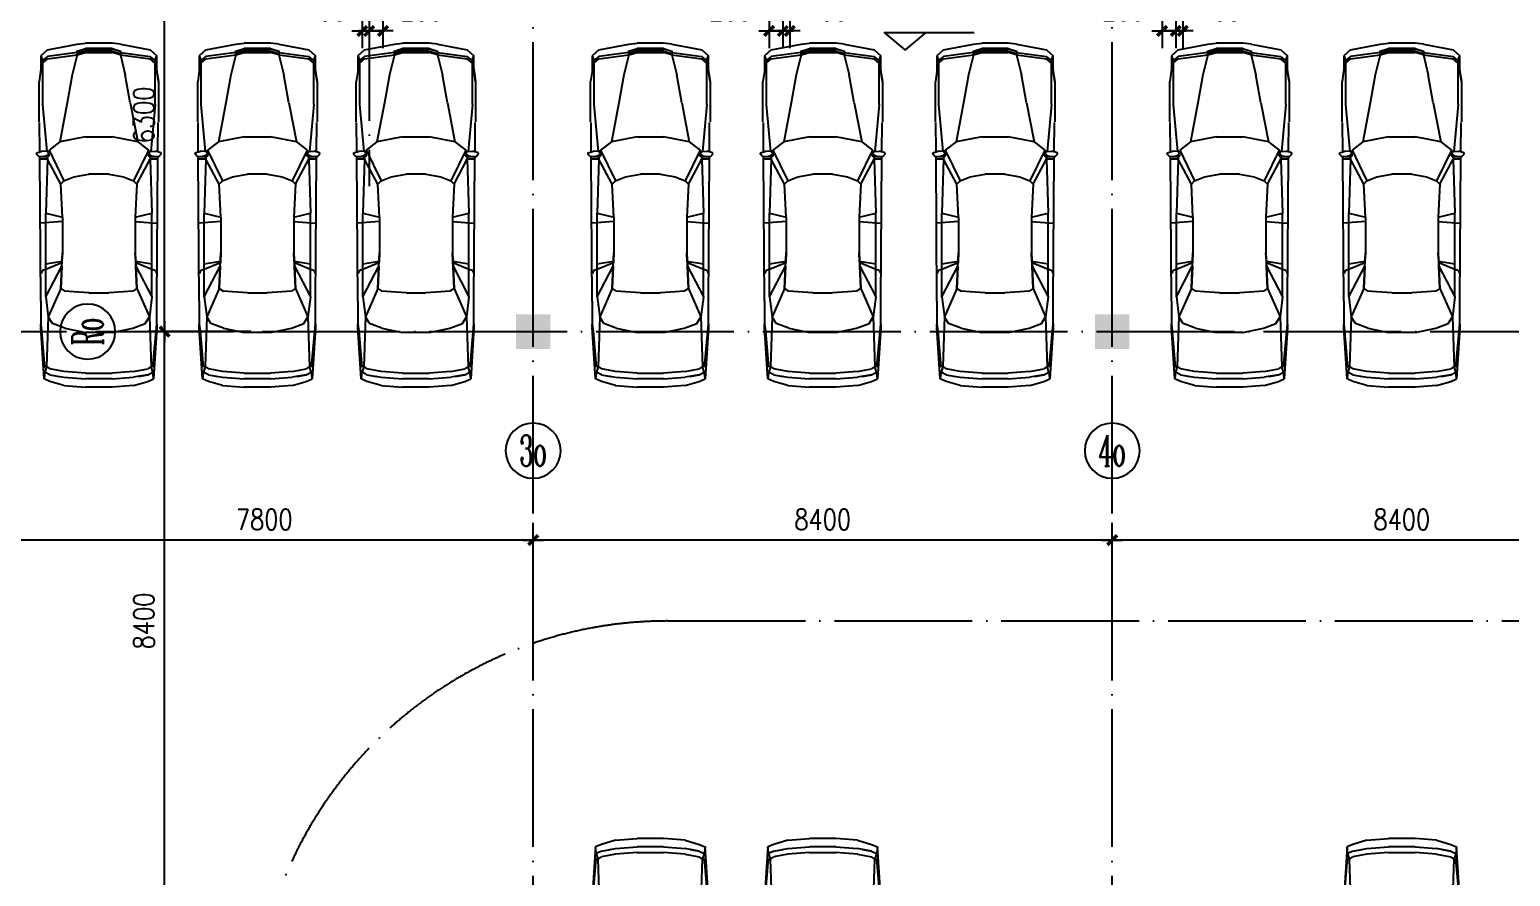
# Model space of a CAD drawing. Extents: x 634182 to 802382, y -1101880 to -864080.
# Drawn here: x 677358 to 698837, y -916773 to -904482 of the extents above; entities that cross this region are included whole.
import ezdxf
from ezdxf.enums import TextEntityAlignment as Align

# ---------------------------------------------------------------- set-up
doc = ezdxf.new("R2010")
doc.units = 0
doc.header["$LTSCALE"] = 1000
doc.header["$MEASUREMENT"] = 0
doc.linetypes.add('DOTE', pattern=[2.42, 2, -0.2, 0.02, -0.2])
doc.layers.get('0').update_dxf_attribs({"linetype": 'CONTINUOUS'})
doc.layers.get('DEFPOINTS').update_dxf_attribs({"linetype": 'CONTINUOUS'})
for name, color, linetype in [('AXIS', 3, 'CONTINUOUS'), ('AXIS_TEXT', 7, 'CONTINUOUS'), ('COLUMN', 7, 'CONTINUOUS'), ('DOTE', 1, 'DOTE'), ('LU', 4, 'CONTINUOUS'), ('PUB_DIM', 3, 'CONTINUOUS')]:
    doc.layers.add(name, color=color, linetype=linetype)
doc.styles.add('COMPLEX', font='COMPLEX')
doc.styles.add('DIM_FONT', font='simplex.shx', dxfattribs={"width": 0.8})
doc.dimstyles.new('DIMN', dxfattribs={"dimtxt": 300, "dimasz": 1, "dimexe": 250, "dimexo": 300, "dimgap": 150, "dimtad": 1, "dimdec": 0, "dimzin": 0, "dimdsep": 46, "dimtxsty": 'DIM_FONT', "dimblk": '_DIMX', "dimblk1": '_DIMX', "dimblk2": '_DIMX', "dimcen": 2.5, "dimclrt": 7, "dimadec": 0, "dimazin": 0, "dimtfac": 1, "dimtdec": 0, "dimtix": 1, "dimtmove": 2, "dimatfit": 3, "dimldrblk": '_DIMX', "dimfxl": 0, "dimtolj": 1, "dimtzin": 0, "dimarcsym": 0})

# ---------------------------------------------------------------- blocks, each defined once
blk = doc.blocks.new('_FZH')
blk.add_solid([(-0.5, -0.5), (0.5, -0.5), (-0.5, 0.5), (0.5, 0.5)])
blk = doc.blocks.new('M_F27')
for p, q in [((980, 902), (995, 790)), ((980, 790), (980, 898)), ((984, 905), (1020, 939)), ((1036, 935), (1062, 857)), ((1506, 899), (2121, 899)), ((2272, 876), (2121, 899)), ((-2489, 522), (-2426, 736)), ((-2426, 736), (-2389, 824)), ((-2389, 824), (-1610, 874)), ((-2389, 824), (-1560, 874)), ((-2264, 812), (-2389, 824)), ((-2326, 736), (-2364, 522)), ((-2326, 736), (-2351, 596)), ((-2326, 736), (-2288, 811)), ((-2200, 786), (-2288, 811)), ((-2276, 522), (-2238, 736)), ((-2200, 786), (-2238, 736)), ((-1560, 874), (-2212, 815)), ((-2208, 815), (-2211, 814)), ((-1660, 862), (-2208, 815)), ((-1446, 761), (-2200, 786)), ((-1560, 874), (-1660, 862)), ((-1622, 510), (-1547, 698)), ((-1617, 869), (-1620, 866)), ((-1208, 874), (-1610, 874)), ((-1547, 698), (-1446, 761)), ((-1145, 799), (-1446, 761)), ((-1019, 572), (-1446, 761)), ((-1208, 874), (980, 889)), ((-1145, 799), (-682, 557)), ((-1145, 799), (124, 799)), ((-743, 849), (-793, 874)), ((-730, 799), (-743, 849)), ((-630, 555), (-730, 799)), ((-642, 799), (-605, 554)), ((-2, 547), (-27, 877)), ((124, 799), (61, 547)), ((941, 773), (124, 799)), ((564, 572), (941, 773)), ((1079, 748), (614, 522)), ((941, 773), (941, 874)), ((983, 777), (941, 773)), ((941, 773), (987, 765)), ((995, 790), (980, 790)), ((980, 790), (992, 746)), ((992, 746), (1021, 747)), ((995, 790), (1022, 746)), ((1022, 748), (995, 790)), ((1021, 747), (1022, 748)), ((1053, 768), (1022, 746)), ((1036, 756), (1079, 748)), ((1051, 889), (1497, 893)), ((1057, 776), (1062, 857)), ((1770, 849), (1058, 784)), ((1204, 585), (1079, 748)), ((2461, 849), (1770, 849)), ((2272, 876), (2272, 874)), ((2437, 851), (2272, 876)), ((2511, 874), (2287, 874)), ((2398, 849), (2461, 773)), ((2437, 850), (2433, 851)), ((2498, 773), (2436, 849)), ((2511, 874), (2450, 850)), ((2461, 773), (2523, 321)), ((2561, 321), (2498, 773)), ((2599, 773), (2511, 874)), ((2599, 773), (2687, 321)), ((-2489, 522), (-2514, 196)), ((-2364, 522), (-2389, 196)), ((-2351, 594), (-2351, 596)), ((-2301, 196), (-2276, 522)), ((-1622, 510), (-1685, 196)), ((-1070, 371), (-1057, 510)), ((-1019, 572), (-1057, 510)), ((-680, 556), (-1019, 572)), ((-1019, 572), (-479, 547)), ((-680, 556), (-630, 555)), ((-605, 554), (-630, 555)), ((-479, 547), (-605, 554)), ((61, 547), (-479, 547)), ((61, 547), (564, 572)), ((564, 572), (614, 522)), ((614, 522), (677, 371)), ((1795, 472), (1204, 585)), ((1280, 196), (1204, 585)), ((2222, 397), (1795, 472)), ((-1082, 145), (-1070, 371)), ((677, 371), (714, 145)), ((2523, 321), (2222, 397)), ((2523, 321), (2586, 321)), ((2523, 321), (2561, 196)), ((2580, 196), (2542, 321)), ((2611, 196), (2574, 321)), ((2580, 321), (2618, 196)), ((2687, 321), (2699, 196)), ((-2514, -206), (-2514, 196)), ((-2389, -206), (-2389, 196)), ((-2301, 196), (-2301, -206)), ((-1685, -206), (-1685, 196)), ((-1082, 145), (-1082, -156)), ((714, -156), (714, 145)), ((1280, 196), (1280, -206)), ((2561, 196), (2561, -206)), ((2580, 196), (2580, -206)), ((2611, 196), (2611, -206)), ((2618, -206), (2618, 196)), ((2699, -206), (2699, 196)), ((-2489, -533), (-2514, -206)), ((-2389, -206), (-2364, -533)), ((-2276, -533), (-2301, -206)), ((-1685, -206), (-1622, -520)), ((-1070, -382), (-1082, -156)), ((714, -156), (677, -382)), ((1204, -596), (1280, -206)), ((2523, -332), (2561, -206)), ((2580, -206), (2542, -332)), ((2618, -6), (2561, -6)), ((2574, -332), (2611, -206)), ((2618, -206), (2580, -332)), ((2687, -332), (2699, -206)), ((-1057, -520), (-1070, -382)), ((677, -382), (614, -533)), ((1795, -483), (2222, -407)), ((2523, -332), (2222, -407)), ((2523, -332), (2461, -784)), ((2561, -332), (2498, -784)), ((2586, -332), (2523, -332)), ((2687, -332), (2599, -784)), ((-2489, -533), (-2426, -747)), ((-2326, -747), (-2364, -533)), ((-2351, -607), (-2351, -605)), ((-2351, -607), (-2326, -747)), ((-2276, -533), (-2238, -747)), ((-1622, -520), (-1547, -709)), ((-1019, -583), (-1446, -772)), ((-682, -568), (-1145, -809)), ((-1019, -583), (-1057, -520)), ((-479, -558), (-1019, -583)), ((-1019, -583), (-680, -567)), ((-730, -809), (-630, -566)), ((-680, -567), (-682, -568)), ((-680, -567), (-630, -566)), ((-605, -565), (-642, -809)), ((-630, -566), (-605, -565)), ((-605, -565), (-479, -558)), ((61, -558), (-479, -558)), ((-2, -558), (-27, -884)), ((61, -558), (124, -809)), ((564, -583), (61, -558)), ((614, -533), (564, -583)), ((564, -583), (941, -784)), ((1079, -759), (614, -533)), ((1204, -596), (1079, -759)), ((1795, -483), (1204, -596)), ((-2426, -747), (-2389, -835)), ((-2389, -835), (-2264, -823)), ((-1560, -885), (-2389, -835)), ((-1610, -885), (-2389, -835)), ((-2326, -747), (-2288, -822)), ((-2288, -822), (-2200, -797)), ((-2200, -797), (-2238, -747)), ((-2212, -826), (-1560, -885)), ((-2208, -826), (-2211, -825)), ((-1660, -872), (-2208, -826)), ((-1446, -772), (-2200, -797)), ((-1560, -885), (-1660, -872)), ((-1621, -877), (-1617, -880)), ((-1610, -885), (-1208, -885)), ((-1547, -709), (-1446, -772)), ((-1145, -809), (-1446, -772)), ((-1208, -885), (980, -900)), ((-1145, -809), (124, -809)), ((-743, -860), (-793, -885)), ((-743, -860), (-730, -809)), ((941, -784), (124, -809)), ((987, -776), (941, -784)), ((983, -788), (941, -784)), ((941, -885), (941, -784)), ((992, -757), (980, -800)), ((995, -800), (980, -800)), ((995, -800), (980, -913)), ((980, -909), (980, -800)), ((992, -757), (1021, -758)), ((995, -800), (1022, -757)), ((1022, -758), (995, -800)), ((1021, -758), (1022, -758)), ((1022, -757), (1053, -779)), ((1036, -767), (1079, -759)), ((1036, -946), (1062, -867)), ((1057, -787), (1062, -867)), ((1770, -860), (1058, -795)), ((1770, -860), (2461, -860)), ((2121, -910), (2272, -887)), ((2270, -887), (2121, -910)), ((2437, -861), (2272, -887)), ((2272, -885), (2272, -887)), ((2285, -885), (2511, -885)), ((2398, -860), (2461, -784)), ((2436, -860), (2498, -784)), ((2437, -861), (2436, -860)), ((2450, -861), (2511, -885)), ((2599, -784), (2511, -885)), ((984, -916), (1020, -950)), ((1051, -901), (1497, -904)), ((2121, -910), (1506, -910))]:
    blk.add_line(p, q)
for centre, start, end in [((990, 898), 132.965, 179.7454), ((1027, 932), 18.1573, 132.965), ((1047, 776), 305.1542, 356.8636), ((1047, -787), 3.1798, 54.8458), ((990, -909), 180.2546, 227.035), ((1027, -942), 227.035, 341.8427)]:
    blk.add_arc(centre, 10, start, end)
at = {"width": 0.8, "flags": 9}
for tag in ['XSIZE', 'YSIZE']:
    blk.add_attdef(tag, (0, 0), '', height=0.5, dxfattribs=at)
blk = doc.blocks.new('_DIMX')
blk.add_line((-150, 0), (150, 0))
at = {"const_width": 50}
blk.add_lwpolyline([(-70, -70), (70, 70)], dxfattribs=at)
blk = doc.blocks.new('*D49')
at = {"color": 0, "linetype": 'ByBlock'}
for p, q in [((676862, -913931), (676862, -911642)), ((684662, -913931), (684662, -911642)), ((684661, -911892), (676863, -911892))]:
    blk.add_line(p, q, dxfattribs=at)
at = {"layer": 'DEFPOINTS', "color": 0, "linetype": 'ByBlock'}
for p in [(676862, -911892), (676862, -914231), (684662, -914231)]:
    blk.add_point(p, dxfattribs=at)
at = {"color": 0, "linetype": 'ByBlock', "rotation": 180}
blk.add_blockref('_DIMX', (676862, -911892), dxfattribs=at)
at = {"color": 0, "linetype": 'ByBlock'}
blk.add_blockref('_DIMX', (684662, -911892), dxfattribs=at)
at = {"color": 7, "linetype": 'ByBlock', "insert": (680762, -911592), "char_height": 300, "attachment_point": 5, "style": 'DIM_FONT'}
blk.add_mtext('\\A1;7800', dxfattribs=at)
blk = doc.blocks.new('*D50')
at = {"color": 0, "linetype": 'ByBlock'}
for p, q in [((684662, -913931), (684662, -911642)), ((693062, -913931), (693062, -911642)), ((693061, -911892), (684663, -911892))]:
    blk.add_line(p, q, dxfattribs=at)
at = {"layer": 'DEFPOINTS', "color": 0, "linetype": 'ByBlock'}
for p in [(684662, -911892), (684662, -914231), (693062, -914231)]:
    blk.add_point(p, dxfattribs=at)
at = {"color": 0, "linetype": 'ByBlock', "rotation": 180}
blk.add_blockref('_DIMX', (684662, -911892), dxfattribs=at)
at = {"color": 0, "linetype": 'ByBlock'}
blk.add_blockref('_DIMX', (693062, -911892), dxfattribs=at)
at = {"color": 7, "linetype": 'ByBlock', "insert": (688862, -911592), "char_height": 300, "attachment_point": 5, "style": 'DIM_FONT'}
blk.add_mtext('\\A1;8400', dxfattribs=at)
blk = doc.blocks.new('*D51')
at = {"color": 0, "linetype": 'ByBlock'}
for p, q in [((693062, -913931), (693062, -911642)), ((701462, -913931), (701462, -911642)), ((701461, -911892), (693063, -911892))]:
    blk.add_line(p, q, dxfattribs=at)
at = {"layer": 'DEFPOINTS', "color": 0, "linetype": 'ByBlock'}
for p in [(693062, -911892), (693062, -914231), (701462, -914231)]:
    blk.add_point(p, dxfattribs=at)
at = {"color": 0, "linetype": 'ByBlock', "rotation": 180}
blk.add_blockref('_DIMX', (693062, -911892), dxfattribs=at)
at = {"color": 0, "linetype": 'ByBlock'}
blk.add_blockref('_DIMX', (701462, -911892), dxfattribs=at)
at = {"color": 7, "linetype": 'ByBlock', "insert": (697262, -911592), "char_height": 300, "attachment_point": 5, "style": 'DIM_FONT'}
blk.add_mtext('\\A1;8400', dxfattribs=at)
blk = doc.blocks.new('*D470')
at = {"color": 0, "linetype": 'ByBlock'}
for p, q in [((688084, -902577), (688084, -904752)), ((688284, -902577), (688284, -904752)), ((688083, -904502), (688082, -904502)), ((688284, -904502), (688084, -904502)), ((688284, -904502), (688084, -904502)), ((688285, -904502), (688286, -904502))]:
    blk.add_line(p, q, dxfattribs=at)
at = {"layer": 'DEFPOINTS', "color": 0, "linetype": 'ByBlock'}
for p in [(688084, -902277), (688284, -902277), (688084, -904502)]:
    blk.add_point(p, dxfattribs=at)
at = {"color": 0, "linetype": 'ByBlock'}
for p, rotation in [((688084, -904502), 359.9999999999666), ((688284, -904502), 179.9999999999666)]:
    blk.add_blockref('_DIMX', p, dxfattribs=dict(at, rotation=rotation))
at = {"color": 7, "linetype": 'ByBlock', "insert": (687524, -904202), "char_height": 300, "attachment_point": 5, "style": 'DIM_FONT'}
blk.add_mtext('\\A1;200', dxfattribs=at)
blk = doc.blocks.new('*D487')
at = {"color": 0, "linetype": 'ByBlock'}
for p, q in [((682284, -902577), (682284, -904752)), ((682484, -902577), (682484, -904752)), ((682283, -904502), (682282, -904502)), ((682284, -904502), (682484, -904502)), ((682284, -904502), (682484, -904502)), ((682485, -904502), (682486, -904502))]:
    blk.add_line(p, q, dxfattribs=at)
at = {"layer": 'DEFPOINTS', "color": 0, "linetype": 'ByBlock'}
for p in [(682284, -902277), (682484, -902277), (682484, -904502)]:
    blk.add_point(p, dxfattribs=at)
at = {"color": 0, "linetype": 'ByBlock'}
blk.add_blockref('_DIMX', (682284, -904502), dxfattribs=at)
at = {"color": 0, "linetype": 'ByBlock', "rotation": 180}
blk.add_blockref('_DIMX', (682484, -904502), dxfattribs=at)
at = {"color": 7, "linetype": 'ByBlock', "insert": (683045, -904202), "char_height": 300, "attachment_point": 5, "style": 'DIM_FONT'}
blk.add_mtext('\\A1;200', dxfattribs=at)
blk = doc.blocks.new('*D488')
at = {"color": 0, "linetype": 'ByBlock'}
for p, q in [((682184, -902577), (682184, -904752)), ((682284, -902577), (682284, -904752)), ((682183, -904502), (682182, -904502)), ((682184, -904502), (682284, -904502)), ((682184, -904502), (682284, -904502)), ((682285, -904502), (682286, -904502))]:
    blk.add_line(p, q, dxfattribs=at)
at = {"layer": 'DEFPOINTS', "color": 0, "linetype": 'ByBlock'}
for p in [(682184, -902277), (682284, -902277), (682284, -904502)]:
    blk.add_point(p, dxfattribs=at)
at = {"color": 0, "linetype": 'ByBlock'}
blk.add_blockref('_DIMX', (682184, -904502), dxfattribs=at)
at = {"color": 0, "linetype": 'ByBlock', "rotation": 180}
blk.add_blockref('_DIMX', (682284, -904502), dxfattribs=at)
at = {"color": 7, "linetype": 'ByBlock', "insert": (681646, -904202), "char_height": 300, "attachment_point": 5, "style": 'DIM_FONT'}
blk.add_mtext('\\A1;100', dxfattribs=at)
blk = doc.blocks.new('*D515')
at = {"color": 0, "linetype": 'ByBlock'}
for p, q in [((688284, -902577), (688284, -904752)), ((688384, -902577), (688384, -904752)), ((688283, -904502), (688282, -904502)), ((688384, -904502), (688284, -904502)), ((688384, -904502), (688284, -904502)), ((688385, -904502), (688386, -904502))]:
    blk.add_line(p, q, dxfattribs=at)
at = {"layer": 'DEFPOINTS', "color": 0, "linetype": 'ByBlock'}
for p in [(688284, -902277), (688384, -902277), (688284, -904502)]:
    blk.add_point(p, dxfattribs=at)
at = {"color": 0, "linetype": 'ByBlock'}
for p, rotation in [((688284, -904502), 359.9999999998665), ((688384, -904502), 179.9999999998666)]:
    blk.add_blockref('_DIMX', p, dxfattribs=dict(at, rotation=rotation))
at = {"color": 7, "linetype": 'ByBlock', "insert": (688922, -904202), "char_height": 300, "attachment_point": 5, "style": 'DIM_FONT'}
blk.add_mtext('\\A1;100', dxfattribs=at)
blk = doc.blocks.new('*D535')
at = {"color": 0, "linetype": 'ByBlock'}
for p, q in [((693984, -902577), (693984, -904752)), ((694084, -902577), (694084, -904752)), ((693983, -904502), (693982, -904502)), ((693984, -904502), (694084, -904502)), ((693984, -904502), (694084, -904502)), ((694085, -904502), (694086, -904502))]:
    blk.add_line(p, q, dxfattribs=at)
at = {"layer": 'DEFPOINTS', "color": 0, "linetype": 'ByBlock'}
for p in [(693984, -902277), (694084, -902277), (694084, -904502)]:
    blk.add_point(p, dxfattribs=at)
at = {"color": 0, "linetype": 'ByBlock'}
blk.add_blockref('_DIMX', (693984, -904502), dxfattribs=at)
at = {"color": 0, "linetype": 'ByBlock', "rotation": 180}
blk.add_blockref('_DIMX', (694084, -904502), dxfattribs=at)
at = {"color": 7, "linetype": 'ByBlock', "insert": (694622, -904202), "char_height": 300, "attachment_point": 5, "style": 'DIM_FONT'}
blk.add_mtext('\\A1;100', dxfattribs=at)
blk = doc.blocks.new('*D536')
at = {"color": 0, "linetype": 'ByBlock'}
for p, q in [((693784, -902577), (693784, -904752)), ((693984, -902577), (693984, -904752)), ((693783, -904502), (693782, -904502)), ((693784, -904502), (693984, -904502)), ((693784, -904502), (693984, -904502)), ((693985, -904502), (693986, -904502))]:
    blk.add_line(p, q, dxfattribs=at)
at = {"layer": 'DEFPOINTS', "color": 0, "linetype": 'ByBlock'}
for p in [(693784, -902277), (693984, -902277), (693984, -904502)]:
    blk.add_point(p, dxfattribs=at)
at = {"color": 0, "linetype": 'ByBlock'}
blk.add_blockref('_DIMX', (693784, -904502), dxfattribs=at)
at = {"color": 0, "linetype": 'ByBlock', "rotation": 180}
blk.add_blockref('_DIMX', (693984, -904502), dxfattribs=at)
at = {"color": 7, "linetype": 'ByBlock', "insert": (693224, -904202), "char_height": 300, "attachment_point": 5, "style": 'DIM_FONT'}
blk.add_mtext('\\A1;200', dxfattribs=at)
blk = doc.blocks.new('_AXISO')
blk.add_circle((0, 0), 0.5)
at = {"layer": 'AXIS_TEXT', "style": 'COMPLEX', "width": 1.041667}
blk.add_attdef('A', text='', height=0.56, dxfattribs=at).set_placement((-0.25, -0.28), (0.25, -0.28), align=Align.FIT)

msp = doc.modelspace()

# ---------------------------------------------------------------- linework, layer by layer
at = {"layer": 'DOTE'}
for p, q in [((682284.156, -884445.605), (682284.156, -906755.699)), ((684662.048, -991366.093), (684662.048, -902577.649)), ((693062.048, -991366.093), (693062.048, -902577.649)), ((668633.996, -908866.093), (773621.778, -908866.093))]:
    msp.add_line(p, q, dxfattribs=at)
at = {"layer": 'LU', "linetype": 'DOTE'}
msp.add_line((686612.048, -913066.093), (758312.048, -913066.093), dxfattribs=at)
msp.add_arc((686612.048, -919066.093), 6000, 90, 180, dxfattribs=at)
at = {"layer": 'PUB_DIM'}
msp.add_lwpolyline([(690356.686, -904526.791), (690056.686, -904776.791), (689756.686, -904526.791), (691061.429, -904526.791)], dxfattribs=at)

# ---------------------------------------------------------------- block references
at = {"layer": 'AXIS'}
ref = msp.add_blockref('_AXISO', (678200.392, -908866.093), dxfattribs=dict(at, xscale=-800, yscale=800, zscale=800, rotation=90.00000000000001))
ref.add_attrib('A', 'Ro', dxfattribs={"layer": 'AXIS_TEXT', "height": 448, "rotation": 90, "style": 'COMPLEX', "width": 0.520833}).set_placement((678424.392, -909066.093), (678424.392, -908666.093), align=Align.FIT)
ref = msp.add_blockref('_AXISO', (684662.048, -910594.398), dxfattribs=dict(at, xscale=-800, yscale=800, zscale=800))
ref.add_attrib('A', '3o', dxfattribs={"layer": 'AXIS_TEXT', "height": 448, "style": 'COMPLEX', "width": 0.568182}).set_placement((684462.048, -910818.398), (684862.048, -910818.398), align=Align.FIT)
ref = msp.add_blockref('_AXISO', (693062.048, -910594.398), dxfattribs=dict(at, xscale=-800, yscale=800, zscale=800))
ref.add_attrib('A', '4o', dxfattribs={"layer": 'AXIS_TEXT', "height": 448, "style": 'COMPLEX', "width": 0.535714}).set_placement((692862.048, -910818.398), (693262.048, -910818.398), align=Align.FIT)
at = {"layer": 'COLUMN', "xscale": 500, "yscale": 500, "zscale": 500}
for p in [(684662.048, -908866.093), (693062.048, -908866.093)]:
    msp.add_blockref('_FZH', p, dxfattribs=at)
at = {"layer": 'LU', "yscale": 0.95745, "zscale": 0.95745, "rotation": 90.00000000000001}
for p, xscale in [((678356.834, -907265.157), 0.95745), ((680656.834, -907265.157), 0.95745), ((682956.834, -907265.157), 0.95745), ((686356.834, -907265.157), 0.95745), ((688856.834, -907265.157), 0.95745), ((691356.834, -907265.157), 0.95745), ((694756.834, -907265.157), 0.95745), ((697256.834, -907265.157), 0.95745), ((686356.834, -918631.558), -0.95745), ((688856.834, -918631.558), -0.95745), ((697256.834, -918631.558), -0.95745)]:
    msp.add_blockref('M_F27', p, dxfattribs=dict(at, xscale=xscale))

# ---------------------------------------------------------------- dimensions: what is measured, and where the dimension line sits
at = {"layer": 'LU'}
msp.add_linear_dim(base=(679315.338, -902574.977), p1=(680868.109, -908866.093), p2=(680868.109, -902574.977), angle=90, text='6300', dimstyle='DIMN', dxfattribs=at).render()
msp.add_linear_dim(base=(679315.338, -908866.093), p1=(680868.109, -917266.093), p2=(680868.109, -908866.093), angle=90, dimstyle='DIMN', dxfattribs=at).render()
for base, p1, p2, picture, middle in [((676862.048, -911891.978), (684662.048, -914230.557), (676862.048, -914230.557), '*D49', (680762.048, -911591.978)), ((684662.048, -911891.978), (693062.048, -914230.557), (684662.048, -914230.557), '*D50', (688862.048, -911591.978)), ((693062.048, -911891.978), (701462.048, -914230.557), (693062.048, -914230.557), '*D51', (697262.048, -911591.978))]:
    dim = msp.add_linear_dim(base=base, p1=p1, p2=p2, angle=0, dimstyle='DIMN', dxfattribs=at)
    dim.commit()
    dim.dimension.update_dxf_attribs({"geometry": picture, "text_midpoint": middle})
at = {"layer": 'PUB_DIM', "linetype": 'Continuous'}
for base, p1, p2, angle, picture, middle in [((682284.156, -904501.603), (682184.156, -902276.757), (682284.156, -902276.757), 360, '*D488', (681646.441, -904201.603)), ((682484.156, -904501.603), (682284.156, -902276.757), (682484.156, -902276.757), 0, '*D487', (683044.727, -904201.603)), ((688084.156, -904501.603), (688284.156, -902276.757), (688084.156, -902276.757), 180, '*D470', (687523.584, -904201.603)), ((688284.156, -904501.603), (688384.156, -902276.757), (688284.156, -902276.757), 180, '*D515', (688921.87, -904201.603)), ((693984.156, -904501.603), (693784.156, -902276.757), (693984.156, -902276.757), 0, '*D536', (693223.584, -904201.603)), ((694084.156, -904501.603), (693984.156, -902276.757), (694084.156, -902276.757), 360, '*D535', (694621.87, -904201.603))]:
    dim = msp.add_linear_dim(base=base, p1=p1, p2=p2, angle=angle, dimstyle='DIMN', dxfattribs=at)
    dim.commit()
    dim.dimension.update_dxf_attribs({"geometry": picture, "text_midpoint": middle, "dimtype": 129})

doc.saveas('drawing.dxf')
